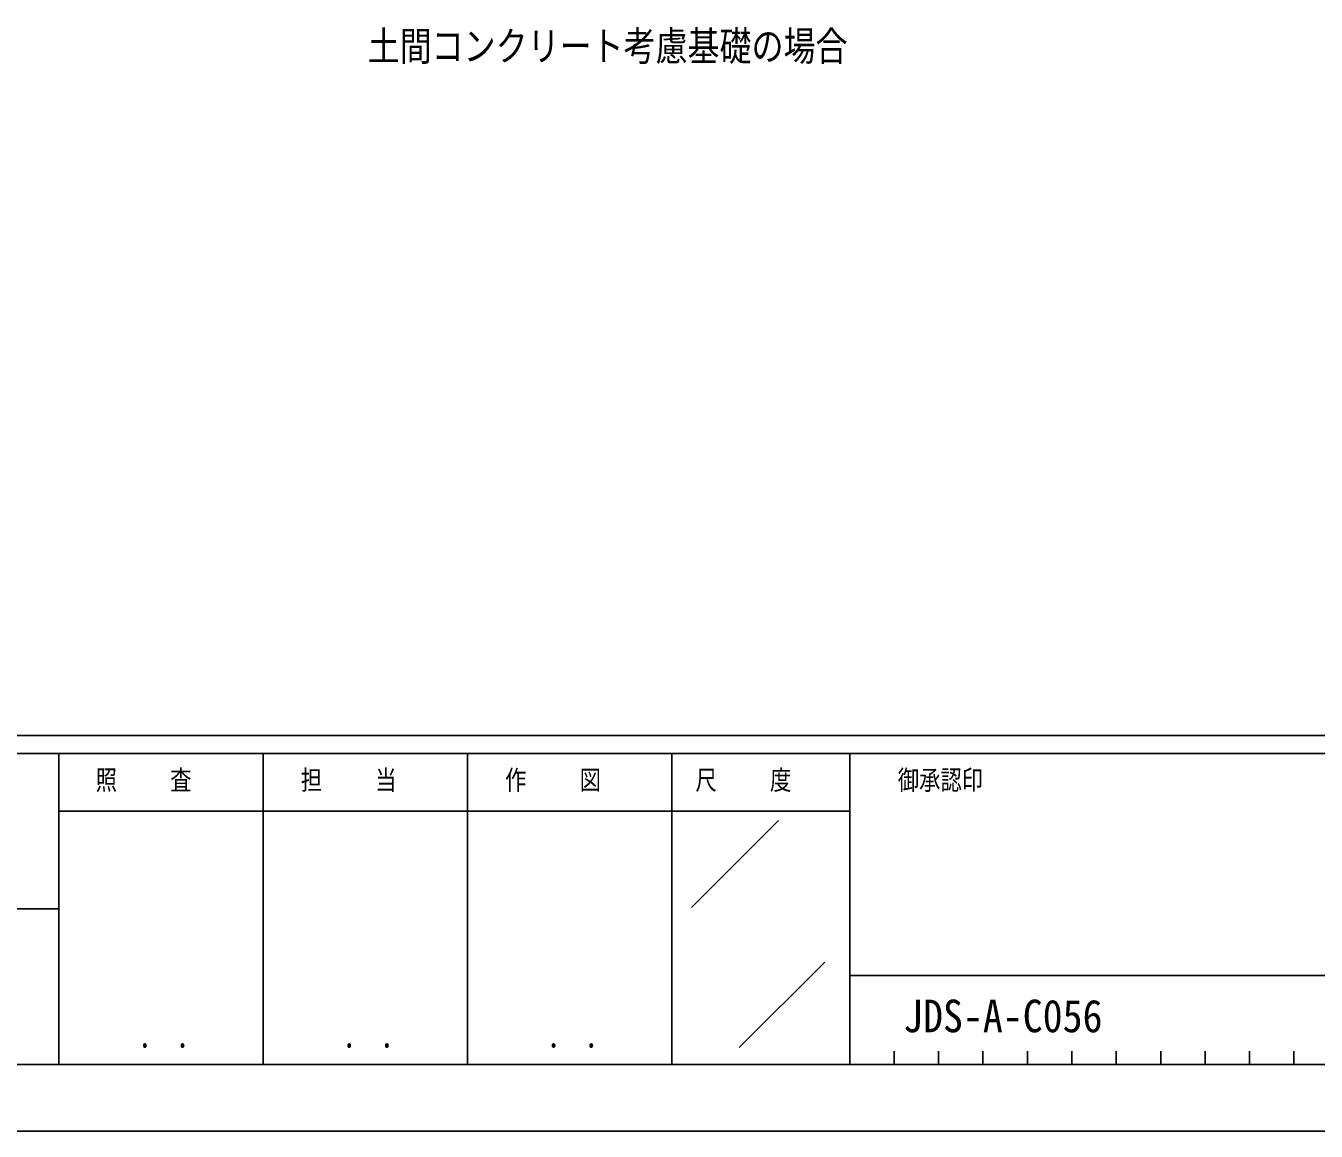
# Model space of a CAD drawing. Units: millimetres, scale not verified. Extents: x -10512 to 10512, y -7425 to 7425.
# Drawn here: x 3144 to 6775, y -7425 to -4316 of the extents above; entities that cross this region are included whole.
import ezdxf
from ezdxf.enums import TextEntityAlignment as Align

# ---------------------------------------------------------------- set-up
doc = ezdxf.new("R2010")
doc.units = ezdxf.units.MM
doc.header["$LTSCALE"] = 30
doc.layers.add('0-2_USER1', color=3, linetype='Continuous')
doc.layers.add('0-7_YKK_ZWAK', color=7, linetype='Continuous')
doc.styles.add('ＭＳ ゴシック', font='')
doc.styles.get('ＭＳ ゴシック').set_extended_font_data('MS Gothic')

msp = doc.modelspace()

# ---------------------------------------------------------------- linework, layer by layer
at = {"layer": '0-7_YKK_ZWAK'}
for p, q in [((9737.55, -6312.5), (-9762.45, -6312.5)), ((3237.55, -6362.5), (-12.45, -6362.5)), ((3812.55, -6362.5), (3812.55, -7237.5)), ((4387.55, -6362.5), (4387.55, -7237.5)), ((4962.55, -6362.5), (4962.55, -7237.5)), ((5462.55, -6362.5), (4962.55, -6362.5)), ((8043.8, -6362.5), (5462.55, -6362.5)), ((5462.55, -6362.5), (5462.55, -7237.5)), ((4962.55, -6525), (3237.55, -6525)), ((4962.55, -6525), (5462.55, -6525)), ((5017.76, -6795.73), (5262.59, -6550.9)), ((-12.45, -6800), (3237.55, -6800)), ((5151.68, -7189.97), (5392.23, -6949.42)), ((5462.55, -6987.5), (8043.8, -6987.5)), ((5587.55, -7200), (5587.55, -7237.5)), ((5712.55, -7200), (5712.55, -7237.5)), ((5837.55, -7200), (5837.55, -7237.5)), ((5962.55, -7200), (5962.55, -7237.5)), ((6087.55, -7200), (6087.55, -7237.5)), ((6212.55, -7200), (6212.55, -7237.5)), ((6337.55, -7200), (6337.55, -7237.5)), ((6462.55, -7200), (6462.55, -7237.5)), ((6587.55, -7200), (6587.55, -7237.5)), ((6712.55, -7200), (6712.55, -7237.5)), ((-12.45, -7237.5), (3237.55, -7237.5)), ((3237.55, -7237.5), (4962.55, -7237.5)), ((4962.55, -7237.5), (5462.55, -7237.5)), ((5462.55, -7237.5), (8043.8, -7237.5))]:
    msp.add_line(p, q, dxfattribs=at)
msp.add_lwpolyline([(-10512.5, -7425), (10512.5, -7425), (10512.5, 7425), (-10512.5, 7425)], close=True, dxfattribs=at)
msp.add_lwpolyline([(4962.55, -6362.5), (3237.55, -6362.5), (3237.55, -7237.5)], dxfattribs=at)

# ---------------------------------------------------------------- texts
at = {"layer": '0-2_USER1', "style": 'ＭＳ ゴシック'}
for s, height, width, p in [('土間コンクリート考慮基礎の場合', 82.48, 0.8, (4106.34, -4439.2)), ('JDS-A-C056', 91.64, 0.9, (5612.76, -7174.26))]:
    msp.add_text(s, height=height, dxfattribs=dict(at, width=width)).set_placement(p, align=Align.BOTTOM_LEFT)
at = {"layer": '0-7_YKK_ZWAK', "style": 'ＭＳ ゴシック', "width": 0.8}
for s, height, p in [('照     査', 54.99, (3341.05, -6481.25)), ('担     当', 54.99, (3918.05, -6481.25)), ('作     図', 54.99, (4493.05, -6481.25)), ('尺     度', 54.99, (5028.55, -6481.25)), ('御承認印', 54.99, (5597.85, -6481.25)), ('． ．', 64.79, (3462.5, -7210.88)), ('． ．', 64.79, (4037.5, -7210.88)), ('． ．', 64.79, (4612.5, -7210.88))]:
    msp.add_text(s, height=height, dxfattribs=at).set_placement(p, align=Align.BOTTOM_LEFT)

doc.saveas('drawing.dxf')
